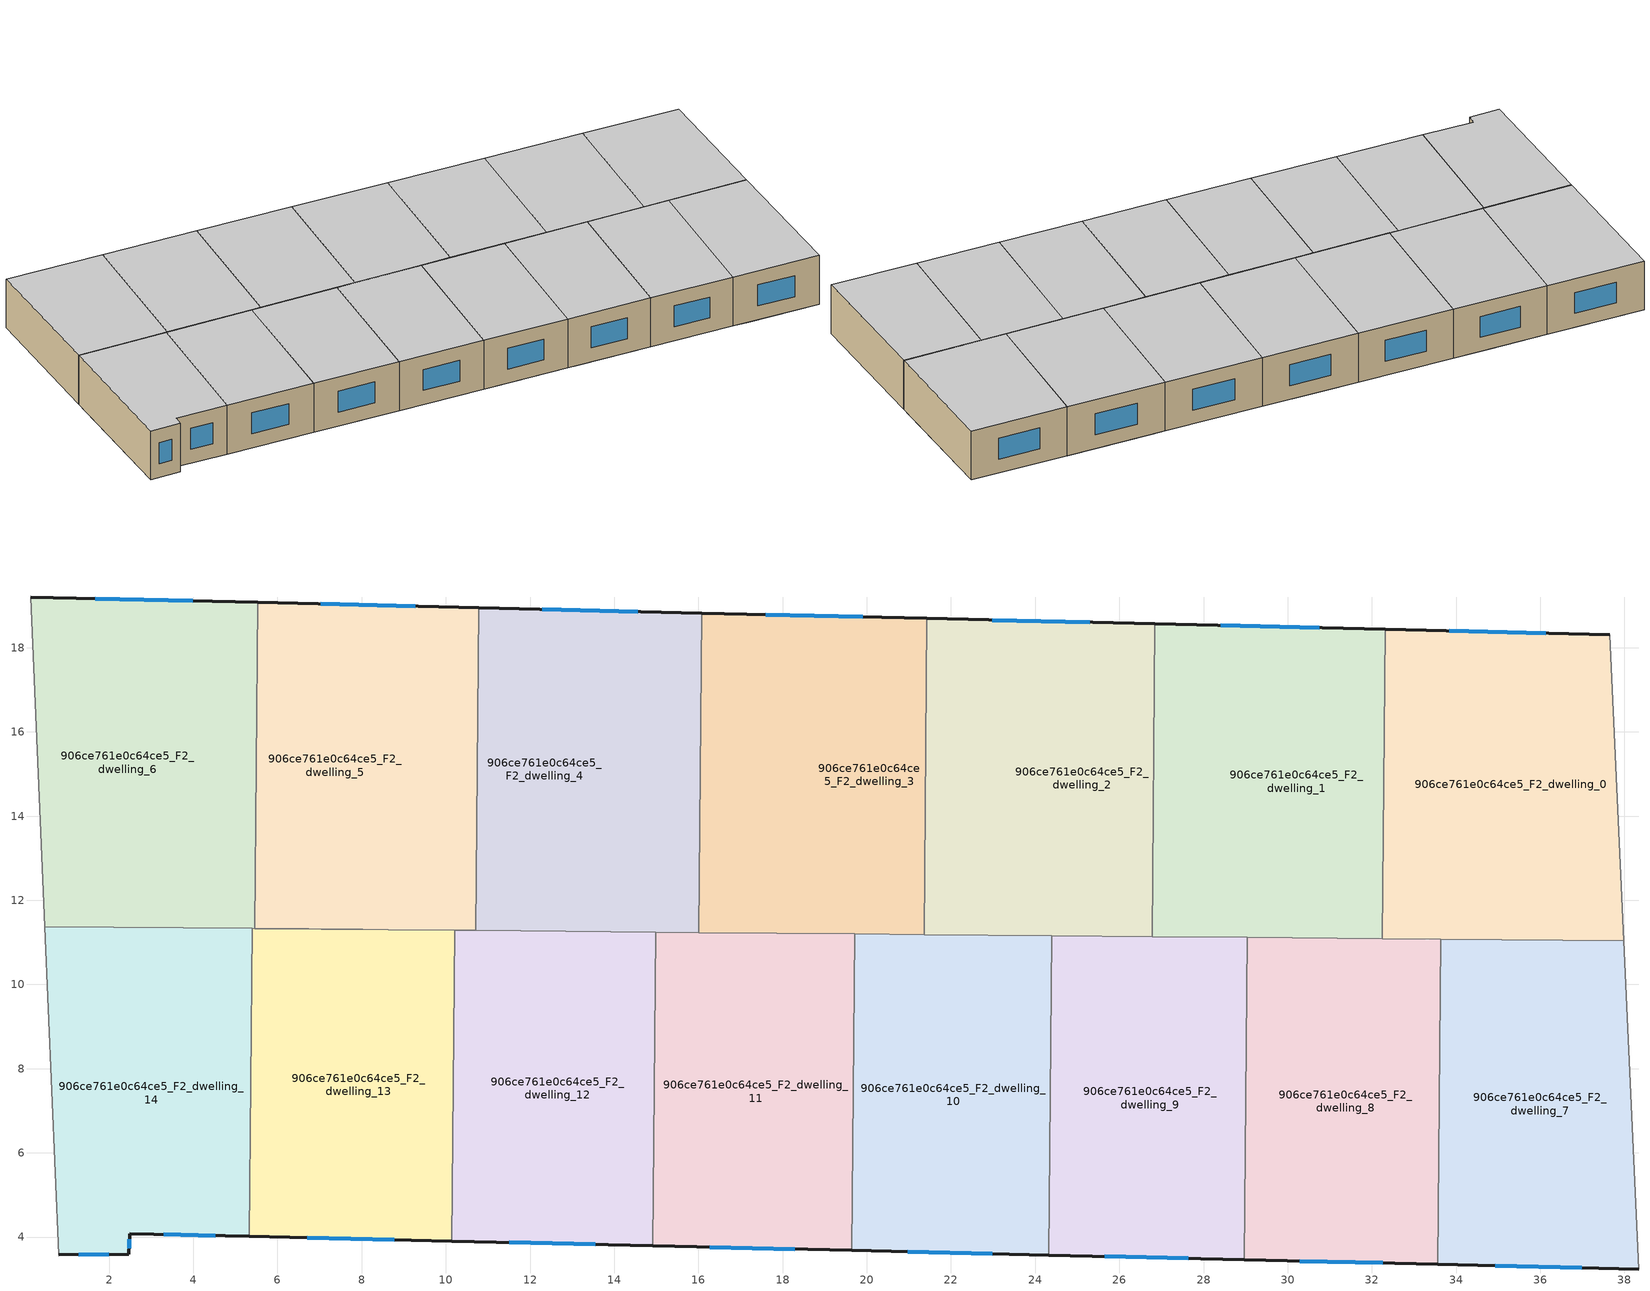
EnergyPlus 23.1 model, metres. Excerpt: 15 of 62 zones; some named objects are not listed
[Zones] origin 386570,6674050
906ce761e0c64ce5_F2_dwelling_0
 floor to 906ce761e0c64ce5_F1_dwelling_1 (EU_floor_Construction): 37.65,18.31 37.95,11.68 33.46,11.08 33.27,11.08 32.31,18.16 32.32,18.43 z6
 floor to 906ce761e0c64ce5_F1_dwelling_3 (EU_floor_Construction): 32.31,18.16 33.24,11.25 32.25,11.12 z6
 floor adiabatic (EU_floor_Construction): 37.95,11.68 37.98,11.04 33.46,11.08 z6
 floor to 906ce761e0c64ce5_F1_dwelling_2 (EU_floor_Construction): 33.24,11.25 33.27,11.08 32.25,11.09 32.25,11.12 z6
 wall outside (EU_wall_Construction): 37.65,18.31 32.32,18.43 z6:9
 wall adiabatic (EU_wall_Construction): 37.98,11.04 37.65,18.31 z6:9
 wall to 906ce761e0c64ce5_F2_dwelling_1 (EU_wall_Construction): 32.32,18.43 32.25,11.09 z6:9
 wall to 906ce761e0c64ce5_F2_dwelling_7 (EU_wall_Construction): 33.64,11.08 37.98,11.04 z6:9
 wall to 906ce761e0c64ce5_F2_dwelling_8 (EU_wall_Construction): 32.25,11.09 33.64,11.08 z6:9
 window (EU_Window_Construction): 36.13,18.34 33.84,18.4 z6.86:8.14
 ceiling to 906ce761e0c64ce5_F3_dwelling_0 (EU_floor_Construction): 37.98,11.04 37.65,18.31 32.32,18.43 32.25,11.09 z9
906ce761e0c64ce5_F2_dwelling_1
 floor to 906ce761e0c64ce5_F1_dwelling_3 (EU_floor_Construction): 32.28,18.44 32.31,18.16 32.25,11.12 32.04,11.09 28.58,11.12 27.58,18.55 z6
 floor to 906ce761e0c64ce5_F1_dwelling_5 (EU_floor_Construction): 27.58,18.55 28.54,11.36 26.86,11.14 26.78,11.14 26.84,18.57 z6
 floor to 906ce761e0c64ce5_F1_dwelling_4 (EU_floor_Construction): 28.54,11.36 28.58,11.12 26.86,11.14 z6
 wall outside (EU_wall_Construction): 32.32,18.43 26.84,18.57 z6:9
 wall to 906ce761e0c64ce5_F2_dwelling_2 (EU_wall_Construction): 26.84,18.57 26.78,11.14 z6:9
 wall to 906ce761e0c64ce5_F2_dwelling_8 (EU_wall_Construction): 29.03,11.12 32.25,11.09 z6:9
 wall to 906ce761e0c64ce5_F2_dwelling_9 (EU_wall_Construction): 26.78,11.14 29.03,11.12 z6:9
 window (EU_Window_Construction): 30.75,18.47 28.41,18.53 z6.86:8.14
 ceiling to 906ce761e0c64ce5_F3_dwelling_1 (EU_floor_Construction): 32.25,11.09 32.32,18.43 26.84,18.57 26.78,11.14 z9
906ce761e0c64ce5_F2_dwelling_10
 floor to 906ce761e0c64ce5_F1_dwelling_6 (EU_floor_Construction): 23.89,11.16 24.36,7.64 24.32,3.57 20.21,3.67 19.68,7.63 19.71,10.92 21.68,11.18 z6
 floor to 906ce761e0c64ce5_F1_dwelling_4 (EU_floor_Construction): 24.39,10.8 24.36,7.64 23.94,10.74 z6
 floor to 906ce761e0c64ce5_F1_dwelling_7 (EU_floor_Construction): 21.68,11.18 19.71,10.92 19.71,11.2 z6
 floor to 906ce761e0c64ce5_F1_dwelling_8 (EU_floor_Construction): 19.68,7.63 20.21,3.67 19.64,3.68 z6
 floor to 906ce761e0c64ce5_F1_dwelling_5 (EU_floor_Construction): 24.39,11.16 24.39,10.8 23.94,10.74 23.89,11.16 z6
 wall outside (EU_wall_Construction): 19.64,3.68 24.32,3.57 z6:9
 wall to 906ce761e0c64ce5_F2_dwelling_9 (EU_wall_Construction): 24.32,3.57 24.39,11.16 z6:9
 wall to 906ce761e0c64ce5_F2_dwelling_11 (EU_wall_Construction): 19.71,11.2 19.64,3.68 z6:9
 wall to 906ce761e0c64ce5_F2_dwelling_2 (EU_wall_Construction): 24.39,11.16 21.36,11.19 z6:9
 wall to 906ce761e0c64ce5_F2_dwelling_3 (EU_wall_Construction): 21.36,11.19 19.71,11.2 z6:9
 window (EU_Window_Construction): 20.98,3.65 22.99,3.6 z6.86:8.14
 ceiling to 906ce761e0c64ce5_F3_dwelling_10 (EU_floor_Construction): 24.32,3.57 24.39,11.16 19.71,11.2 19.64,3.68 z9
906ce761e0c64ce5_F2_dwelling_11
 floor to 906ce761e0c64ce5_F1_dwelling_8 (EU_floor_Construction): 19.19,11.21 19.68,7.63 19.64,3.68 15.51,3.78 14.95,7.93 14.98,11.03 16.5,11.23 z6
 floor to 906ce761e0c64ce5_F1_dwelling_10 (EU_floor_Construction): 14.95,7.93 15.51,3.78 14.91,3.79 z6
 floor to 906ce761e0c64ce5_F1_dwelling_6 (EU_floor_Construction): 19.71,10.92 19.68,7.63 19.24,10.85 z6
 floor to 906ce761e0c64ce5_F1_dwelling_9 (EU_floor_Construction): 16.5,11.23 14.98,11.03 14.98,11.24 z6
 floor to 906ce761e0c64ce5_F1_dwelling_7 (EU_floor_Construction): 19.71,11.2 19.71,10.92 19.24,10.85 19.19,11.21 z6
 wall outside (EU_wall_Construction): 14.91,3.79 19.64,3.68 z6:9
 wall to 906ce761e0c64ce5_F2_dwelling_12 (EU_wall_Construction): 14.98,11.24 14.91,3.79 z6:9
 wall to 906ce761e0c64ce5_F2_dwelling_3 (EU_wall_Construction): 19.71,11.2 16.01,11.23 z6:9
 wall to 906ce761e0c64ce5_F2_dwelling_4 (EU_wall_Construction): 16.01,11.23 14.98,11.24 z6:9
 window (EU_Window_Construction): 16.27,3.76 18.29,3.71 z6.86:8.14
 ceiling to 906ce761e0c64ce5_F3_dwelling_11 (EU_floor_Construction): 19.64,3.68 19.71,11.2 14.98,11.24 14.91,3.79 z9
906ce761e0c64ce5_F2_dwelling_12
 floor to 906ce761e0c64ce5_F1_dwelling_10 (EU_floor_Construction): 14.5,11.25 14.95,7.93 14.91,3.79 10.81,3.89 10.19,8.53 10.21,11.13 11.32,11.28 z6
 floor to 906ce761e0c64ce5_F1_dwelling_8 (EU_floor_Construction): 14.98,11.03 14.95,7.93 14.54,10.97 z6
 floor to 906ce761e0c64ce5_F1_dwelling_12 (EU_floor_Construction): 10.19,8.53 10.81,3.89 10.15,3.9 z6
 floor to 906ce761e0c64ce5_F1_dwelling_11 (EU_floor_Construction): 11.32,11.28 10.21,11.13 10.21,11.29 z6
 floor to 906ce761e0c64ce5_F1_dwelling_9 (EU_floor_Construction): 14.98,11.24 14.98,11.03 14.54,10.97 14.5,11.25 z6
 wall outside (EU_wall_Construction): 10.15,3.9 14.91,3.79 z6:9
 wall to 906ce761e0c64ce5_F2_dwelling_13 (EU_wall_Construction): 10.21,11.29 10.15,3.9 z6:9
 wall to 906ce761e0c64ce5_F2_dwelling_4 (EU_wall_Construction): 14.98,11.24 10.71,11.28 z6:9
 wall to 906ce761e0c64ce5_F2_dwelling_5 (EU_wall_Construction): 10.71,11.28 10.21,11.29 z6:9
 window (EU_Window_Construction): 11.51,3.87 13.55,3.82 z6.86:8.14
 ceiling to 906ce761e0c64ce5_F3_dwelling_12 (EU_floor_Construction): 14.91,3.79 14.98,11.24 10.21,11.29 10.15,3.9 z9
906ce761e0c64ce5_F2_dwelling_13
 floor to 906ce761e0c64ce5_F1_dwelling_12 (EU_floor_Construction): 9.81,11.29 10.19,8.53 10.15,3.9 6.11,4 5.38,9.45 5.4,11.22 6.14,11.32 z6
 floor to 906ce761e0c64ce5_F1_dwelling_13 (EU_floor_Construction): 6.14,11.32 5.4,11.22 5.4,11.33 z6
 floor to 906ce761e0c64ce5_F1_dwelling_14 (EU_floor_Construction): 5.38,9.45 6.11,4 5.33,4.02 z6
 floor to 906ce761e0c64ce5_F1_dwelling_11 (EU_floor_Construction): 10.21,11.29 10.21,11.13 9.84,11.08 9.81,11.29 z6
 floor adiabatic (EU_floor_Construction): 10.21,11.13 10.19,8.53 9.84,11.08 z6
 wall outside (EU_wall_Construction): 5.33,4.02 10.15,3.9 z6:9
 wall to 906ce761e0c64ce5_F2_dwelling_14 (EU_wall_Construction): 5.4,11.33 5.33,4.02 z6:9
 wall to 906ce761e0c64ce5_F2_dwelling_5 (EU_wall_Construction): 10.21,11.29 5.46,11.33 z6:9
 wall to 906ce761e0c64ce5_F2_dwelling_6 (EU_wall_Construction): 5.46,11.33 5.4,11.33 z6:9
 window (EU_Window_Construction): 6.71,3.98 8.77,3.94 z6.86:8.14
 ceiling to 906ce761e0c64ce5_F3_dwelling_13 (EU_floor_Construction): 10.15,3.9 10.21,11.29 5.4,11.33 5.33,4.02 z9
906ce761e0c64ce5_F2_dwelling_14
 floor to 906ce761e0c64ce5_F1_dwelling_14 (EU_floor_Construction): 5.14,11.26 5.38,9.45 5.33,4.02 2.49,4.08 2.47,3.59 0.8,3.58 0.5,10.64 z6
 floor to 906ce761e0c64ce5_F1_dwelling_15 (EU_floor_Construction): 5.13,11.33 5.14,11.26 0.5,10.64 0.47,11.38 z6
 floor to 906ce761e0c64ce5_F1_dwelling_13 (EU_floor_Construction): 5.4,11.33 5.4,11.22 5.15,11.19 5.13,11.33 z6
 floor adiabatic (EU_floor_Construction): 5.4,11.22 5.38,9.45 5.15,11.19 z6
 wall outside (EU_wall_Construction): 0.8,3.58 2.47,3.59 2.49,4.08 5.33,4.02 z6:9
 wall adiabatic (EU_wall_Construction): 0.47,11.38 0.8,3.58 z6:9
 wall to 906ce761e0c64ce5_F2_dwelling_6 (EU_wall_Construction): 5.4,11.33 0.47,11.38 z6:9
 window (EU_Window_Construction): 3.3,4.06 4.52,4.04 / 2.48,3.73 2.48,3.94 / 1.28,3.58 1.99,3.59 z6.86:8.14
 ceiling to 906ce761e0c64ce5_F3_dwelling_14 (EU_floor_Construction): 5.33,4.02 5.4,11.33 0.47,11.38 0.8,3.58 2.47,3.59 2.49,4.08 z9
906ce761e0c64ce5_F2_dwelling_2
 floor to 906ce761e0c64ce5_F1_dwelling_5 (EU_floor_Construction): 26.84,18.57 26.78,11.14 23.89,11.16 22.87,18.66 z6
 floor to 906ce761e0c64ce5_F1_dwelling_7 (EU_floor_Construction): 22.87,18.66 23.84,11.47 21.68,11.18 21.36,11.19 21.43,18.7 z6
 floor to 906ce761e0c64ce5_F1_dwelling_6 (EU_floor_Construction): 23.84,11.47 23.89,11.16 21.68,11.18 z6
 wall outside (EU_wall_Construction): 26.84,18.57 21.43,18.7 z6:9
 wall to 906ce761e0c64ce5_F2_dwelling_3 (EU_wall_Construction): 21.43,18.7 21.36,11.19 z6:9
 wall to 906ce761e0c64ce5_F2_dwelling_9 (EU_wall_Construction): 24.39,11.16 26.78,11.14 z6:9
 window (EU_Window_Construction): 25.3,18.6 22.98,18.66 z6.86:8.14
 ceiling to 906ce761e0c64ce5_F3_dwelling_2 (EU_floor_Construction): 26.78,11.14 26.84,18.57 21.43,18.7 21.36,11.19 z9
906ce761e0c64ce5_F2_dwelling_3
 floor to 906ce761e0c64ce5_F1_dwelling_7 (EU_floor_Construction): 21.43,18.7 21.36,11.19 19.19,11.21 18.17,18.77 z6
 floor to 906ce761e0c64ce5_F1_dwelling_9 (EU_floor_Construction): 18.17,18.77 19.14,11.59 16.5,11.23 16.01,11.24 16.08,18.82 z6
 floor to 906ce761e0c64ce5_F1_dwelling_8 (EU_floor_Construction): 19.14,11.59 19.19,11.21 16.5,11.23 z6
 wall outside (EU_wall_Construction): 21.43,18.7 16.08,18.82 z6:9
 wall to 906ce761e0c64ce5_F2_dwelling_4 (EU_wall_Construction): 16.08,18.82 16.01,11.24 z6:9
 window (EU_Window_Construction): 19.9,18.73 17.6,18.79 z6.86:8.14
 ceiling to 906ce761e0c64ce5_F3_dwelling_3 (EU_floor_Construction): 21.36,11.19 21.43,18.7 16.08,18.82 16.01,11.24 z9
906ce761e0c64ce5_F2_dwelling_4
 floor to 906ce761e0c64ce5_F1_dwelling_11 (EU_floor_Construction): 13.47,18.89 14.44,11.7 11.32,11.28 10.71,11.28 10.78,18.95 z6
 floor to 906ce761e0c64ce5_F1_dwelling_10 (EU_floor_Construction): 14.44,11.7 14.5,11.25 11.32,11.28 z6
 floor to 906ce761e0c64ce5_F1_dwelling_9 (EU_floor_Construction): 16.08,18.82 16.01,11.24 14.5,11.25 13.47,18.89 z6
 wall outside (EU_wall_Construction): 16.08,18.82 10.78,18.95 z6:9
 wall to 906ce761e0c64ce5_F2_dwelling_5 (EU_wall_Construction): 10.78,18.95 10.71,11.28 z6:9
 window (EU_Window_Construction): 14.56,18.86 12.29,18.91 z6.86:8.14
 ceiling to 906ce761e0c64ce5_F3_dwelling_4 (EU_floor_Construction): 16.01,11.24 16.08,18.82 10.78,18.95 10.71,11.28 z9
906ce761e0c64ce5_F2_dwelling_5
 floor to 906ce761e0c64ce5_F1_dwelling_13 (EU_floor_Construction): 8.78,19 9.74,11.81 6.14,11.32 5.46,11.33 5.53,19.08 z6
 floor to 906ce761e0c64ce5_F1_dwelling_12 (EU_floor_Construction): 9.74,11.81 9.81,11.29 6.14,11.32 z6
 floor to 906ce761e0c64ce5_F1_dwelling_11 (EU_floor_Construction): 10.78,18.95 10.71,11.28 9.81,11.29 8.78,19 z6
 wall outside (EU_wall_Construction): 10.78,18.95 5.53,19.08 z6:9
 wall to 906ce761e0c64ce5_F2_dwelling_6 (EU_wall_Construction): 5.53,19.08 5.46,11.33 z6:9
 window (EU_Window_Construction): 9.28,18.99 7.03,19.04 z6.86:8.14
 ceiling to 906ce761e0c64ce5_F3_dwelling_5 (EU_floor_Construction): 10.71,11.28 10.78,18.95 5.53,19.08 5.46,11.33 z9
906ce761e0c64ce5_F2_dwelling_6
 floor to 906ce761e0c64ce5_F1_dwelling_15 (EU_floor_Construction): 4.08,19.11 5.13,11.33 0.47,11.38 0.13,19.21 z6
 floor to 906ce761e0c64ce5_F1_dwelling_13 (EU_floor_Construction): 5.53,19.08 5.46,11.33 5.13,11.33 4.08,19.11 z6
 wall outside (EU_wall_Construction): 5.53,19.08 0.13,19.21 z6:9
 wall adiabatic (EU_wall_Construction): 0.13,19.21 0.47,11.38 / 5.46,11.33 8.02,11.31 / 5.46,11.33 8.02,11.31 z6:9
 window (EU_Window_Construction): 3.99,19.11 1.68,19.17 z6.86:8.14
 ceiling to 906ce761e0c64ce5_F3_dwelling_6 (EU_floor_Construction): 5.46,11.33 5.53,19.08 0.13,19.21 0.47,11.38 z9
906ce761e0c64ce5_F2_dwelling_7
 floor to 906ce761e0c64ce5_F1_dwelling_0 (EU_floor_Construction): 37.98,11.04 38.34,3.24 34.31,3.34 33.61,8.52 33.64,11.08 z6
 floor to 906ce761e0c64ce5_F1_dwelling_2 (EU_floor_Construction): 33.61,8.52 34.31,3.34 33.57,3.35 z6
 wall outside (EU_wall_Construction): 33.57,3.35 38.34,3.24 z6:9
 wall adiabatic (EU_wall_Construction): 38.34,3.24 37.98,11.04 z6:9
 wall to 906ce761e0c64ce5_F2_dwelling_8 (EU_wall_Construction): 33.64,11.08 33.57,3.35 z6:9
 window (EU_Window_Construction): 34.93,3.32 36.98,3.27 z6.86:8.14
 ceiling to 906ce761e0c64ce5_F3_dwelling_7 (EU_floor_Construction): 38.34,3.24 37.98,11.04 33.64,11.08 33.57,3.35 z9
906ce761e0c64ce5_F2_dwelling_8
 floor to 906ce761e0c64ce5_F1_dwelling_2 (EU_floor_Construction): 33.27,11.08 33.61,8.52 33.57,3.35 29.61,3.45 29.01,7.94 29.03,10.68 32.04,11.09 z6
 floor to 906ce761e0c64ce5_F1_dwelling_3 (EU_floor_Construction): 32.04,11.09 29.03,10.68 29.03,11.12 z6
 floor to 906ce761e0c64ce5_F1_dwelling_4 (EU_floor_Construction): 29.01,7.94 29.61,3.45 28.97,3.46 z6
 floor to 906ce761e0c64ce5_F1_dwelling_0 (EU_floor_Construction): 33.64,11.08 33.61,8.52 33.27,11.05 33.46,11.08 z6
 wall outside (EU_wall_Construction): 28.97,3.46 33.57,3.35 z6:9
 wall to 906ce761e0c64ce5_F2_dwelling_9 (EU_wall_Construction): 29.03,11.12 28.97,3.46 z6:9
 window (EU_Window_Construction): 30.28,3.43 32.25,3.38 z6.86:8.14
 ceiling to 906ce761e0c64ce5_F3_dwelling_8 (EU_floor_Construction): 33.57,3.35 33.64,11.08 29.03,11.12 28.97,3.46 z9
906ce761e0c64ce5_F2_dwelling_9
 floor to 906ce761e0c64ce5_F1_dwelling_4 (EU_floor_Construction): 28.58,11.12 29.01,7.94 28.97,3.46 24.91,3.56 24.36,7.64 24.39,10.8 26.86,11.14 z6
 floor to 906ce761e0c64ce5_F1_dwelling_6 (EU_floor_Construction): 24.36,7.64 24.91,3.56 24.32,3.57 z6
 floor to 906ce761e0c64ce5_F1_dwelling_2 (EU_floor_Construction): 29.03,10.68 29.01,7.94 28.64,10.63 z6
 floor to 906ce761e0c64ce5_F1_dwelling_5 (EU_floor_Construction): 26.86,11.14 24.39,10.8 24.39,11.16 z6
 floor to 906ce761e0c64ce5_F1_dwelling_3 (EU_floor_Construction): 29.03,11.12 29.03,10.68 28.64,10.63 28.58,11.12 z6
 wall outside (EU_wall_Construction): 24.32,3.57 28.97,3.46 z6:9
 window (EU_Window_Construction): 25.65,3.54 27.64,3.49 z6.86:8.14
 ceiling to 906ce761e0c64ce5_F3_dwelling_9 (EU_floor_Construction): 28.97,3.46 29.03,11.12 24.39,11.16 24.32,3.57 z9
[Building]
EU S2 Campaign: North Axis=0; Terrain=City; Solar Distribution=FullExterior
[Site:Location]
Helsinki-Vantaa.AP: Latitude=60.317; Longitude=24.963; Time Zone=2; Elevation=54.6
[SizingPeriod:WeatherFileDays]
AnnualSizingPeriod: Begin Month=1; Begin Day of Month=1; End Month=12; End Day of Month=31; Day of Week for Start Day=Monday; Use Weather File Daylight Saving Period=No; Use Weather File Rain and Snow Indicators=No
[MATERIAL]
EU_InternalMass_Material: Roughness=MediumRough; Thickness=0.1; Conductivity=1; Density=1800; Specific Heat=900; Thermal Absorptance=0.9; Solar Absorptance=0.7; Visible Absorptance=0.7
[MATERIAL:NOMASS] Roughness=MediumRough; Thermal Absorptance=0.9; Solar Absorptance=0.7; Visible Absorptance=0.7
Name | Thermal Resistance
EU_wall_NoMass | 1.10183
EU_floor_NoMass | 1.70606
[WINDOWMATERIAL:SIMPLEGLAZINGSYSTEM]
EU_Window_SimpleGlazing: UFactor=3.11035; Solar Heat Gain Coefficient=0.8; Visible Transmittance=0.8
[CONSTRUCTION]
EU_wall_Construction: EU_wall_NoMass
EU_floor_Construction: EU_floor_NoMass
EU_Window_Construction: EU_Window_SimpleGlazing
EU_InternalMass_Construction: EU_InternalMass_Material
[ZONE] Type=1; Multiplier=1; Ceiling Height=autocalculate; Floor Area=autocalculate; Part of Total Floor Area=Yes
Name | Volume
906ce761e0c64ce5_F2_dwelling_0 | 121.307
906ce761e0c64ce5_F2_dwelling_1 | 121.321
906ce761e0c64ce5_F2_dwelling_10 | 106.141
906ce761e0c64ce5_F2_dwelling_11 | 106.164
906ce761e0c64ce5_F2_dwelling_12; 906ce761e0c64ce5_F2_dwelling_8 | 106.159
906ce761e0c64ce5_F2_dwelling_13 | 106.146
906ce761e0c64ce5_F2_dwelling_14 | 106.156
906ce761e0c64ce5_F2_dwelling_2 | 121.318
906ce761e0c64ce5_F2_dwelling_3 | 121.285
906ce761e0c64ce5_F2_dwelling_4 | 121.304
906ce761e0c64ce5_F2_dwelling_5 | 121.31
906ce761e0c64ce5_F2_dwelling_6 | 121.305
906ce761e0c64ce5_F2_dwelling_7 | 106.15
906ce761e0c64ce5_F2_dwelling_9 | 106.17
[INTERNALMASS] Construction=EU_InternalMass_Construction
Name | Zone or ZoneList | Surface Area
906ce761e0c64ce5_F2_dwelling_0_EU_InternalMass | 906ce761e0c64ce5_F2_dwelling_0 | 40.4359
906ce761e0c64ce5_F2_dwelling_1_EU_InternalMass | 906ce761e0c64ce5_F2_dwelling_1 | 40.4406
906ce761e0c64ce5_F2_dwelling_2_EU_InternalMass | 906ce761e0c64ce5_F2_dwelling_2 | 40.4394
906ce761e0c64ce5_F2_dwelling_3_EU_InternalMass | 906ce761e0c64ce5_F2_dwelling_3 | 40.4282
906ce761e0c64ce5_F2_dwelling_4_EU_InternalMass | 906ce761e0c64ce5_F2_dwelling_4 | 40.4344
906ce761e0c64ce5_F2_dwelling_5_EU_InternalMass | 906ce761e0c64ce5_F2_dwelling_5 | 40.437
906ce761e0c64ce5_F2_dwelling_6_EU_InternalMass | 906ce761e0c64ce5_F2_dwelling_6 | 40.4376
906ce761e0c64ce5_F2_dwelling_7_EU_InternalMass | 906ce761e0c64ce5_F2_dwelling_7 | 35.3833
906ce761e0c64ce5_F2_dwelling_8_EU_InternalMass | 906ce761e0c64ce5_F2_dwelling_8 | 35.3861
906ce761e0c64ce5_F2_dwelling_9_EU_InternalMass | 906ce761e0c64ce5_F2_dwelling_9 | 35.3903
906ce761e0c64ce5_F2_dwelling_10_EU_InternalMass | 906ce761e0c64ce5_F2_dwelling_10 | 35.3806
906ce761e0c64ce5_F2_dwelling_11_EU_InternalMass | 906ce761e0c64ce5_F2_dwelling_11 | 35.3878
906ce761e0c64ce5_F2_dwelling_12_EU_InternalMass | 906ce761e0c64ce5_F2_dwelling_12 | 35.3867
906ce761e0c64ce5_F2_dwelling_13_EU_InternalMass | 906ce761e0c64ce5_F2_dwelling_13 | 35.3821
906ce761e0c64ce5_F2_dwelling_14_EU_InternalMass | 906ce761e0c64ce5_F2_dwelling_14 | 35.3858
[OTHEREQUIPMENT] Fuel Type=Electricity; Design Level Calculation Method=Watts/Area; Power per Zone Floor Area=1; Fraction Latent=0; Fraction Radiant=0; Fraction Lost=0; Carbon Dioxide Generation Rate=0; EndUse Subcategory=EU_Step8_InternalGains
Name | Zone or ZoneList or Space or SpaceList | Schedule
EU_Step8_InternalGain_906ce761e0c64ce5_F2_dwelling_0_f000 | 906ce761e0c64ce5_F2_dwelling_0 | EU_Step8_GainSchedule_906ce761e0c64ce5_F2_dwelling_0_f000
EU_Step8_InternalGain_906ce761e0c64ce5_F2_dwelling_1_f000 | 906ce761e0c64ce5_F2_dwelling_1 | EU_Step8_GainSchedule_906ce761e0c64ce5_F2_dwelling_1_f000
EU_Step8_InternalGain_906ce761e0c64ce5_F2_dwelling_2_f000 | 906ce761e0c64ce5_F2_dwelling_2 | EU_Step8_GainSchedule_906ce761e0c64ce5_F2_dwelling_2_f000
EU_Step8_InternalGain_906ce761e0c64ce5_F2_dwelling_3_f000 | 906ce761e0c64ce5_F2_dwelling_3 | EU_Step8_GainSchedule_906ce761e0c64ce5_F2_dwelling_3_f000
EU_Step8_InternalGain_906ce761e0c64ce5_F2_dwelling_4_f000 | 906ce761e0c64ce5_F2_dwelling_4 | EU_Step8_GainSchedule_906ce761e0c64ce5_F2_dwelling_4_f000
EU_Step8_InternalGain_906ce761e0c64ce5_F2_dwelling_5_f000 | 906ce761e0c64ce5_F2_dwelling_5 | EU_Step8_GainSchedule_906ce761e0c64ce5_F2_dwelling_5_f000
EU_Step8_InternalGain_906ce761e0c64ce5_F2_dwelling_6_f000 | 906ce761e0c64ce5_F2_dwelling_6 | EU_Step8_GainSchedule_906ce761e0c64ce5_F2_dwelling_6_f000
EU_Step8_InternalGain_906ce761e0c64ce5_F2_dwelling_7_f000 | 906ce761e0c64ce5_F2_dwelling_7 | EU_Step8_GainSchedule_906ce761e0c64ce5_F2_dwelling_7_f000
EU_Step8_InternalGain_906ce761e0c64ce5_F2_dwelling_8_f000 | 906ce761e0c64ce5_F2_dwelling_8 | EU_Step8_GainSchedule_906ce761e0c64ce5_F2_dwelling_8_f000
EU_Step8_InternalGain_906ce761e0c64ce5_F2_dwelling_9_f000 | 906ce761e0c64ce5_F2_dwelling_9 | EU_Step8_GainSchedule_906ce761e0c64ce5_F2_dwelling_9_f000
EU_Step8_InternalGain_906ce761e0c64ce5_F2_dwelling_10_f000 | 906ce761e0c64ce5_F2_dwelling_10 | EU_Step8_GainSchedule_906ce761e0c64ce5_F2_dwelling_10_f000
EU_Step8_InternalGain_906ce761e0c64ce5_F2_dwelling_11_f000 | 906ce761e0c64ce5_F2_dwelling_11 | EU_Step8_GainSchedule_906ce761e0c64ce5_F2_dwelling_11_f000
EU_Step8_InternalGain_906ce761e0c64ce5_F2_dwelling_12_f000 | 906ce761e0c64ce5_F2_dwelling_12 | EU_Step8_GainSchedule_906ce761e0c64ce5_F2_dwelling_12_f000
EU_Step8_InternalGain_906ce761e0c64ce5_F2_dwelling_13_f000 | 906ce761e0c64ce5_F2_dwelling_13 | EU_Step8_GainSchedule_906ce761e0c64ce5_F2_dwelling_13_f000
EU_Step8_InternalGain_906ce761e0c64ce5_F2_dwelling_14_f000 | 906ce761e0c64ce5_F2_dwelling_14 | EU_Step8_GainSchedule_906ce761e0c64ce5_F2_dwelling_14_f000
[ZONEVENTILATION:DESIGNFLOWRATE] Schedule=EU_AlwaysOn; Design Flow Rate Calculation Method=AirChanges/Hour; Air Changes per Hour=0.756316; Ventilation Type=Natural; Fan Pressure Rise=0; Fan Total Efficiency=1; Constant Term Coefficient=1; Temperature Term Coefficient=0; Velocity Term Coefficient=0; Velocity Squared Term Coefficient=0; Minimum Indoor Temperature=-100; Maximum Indoor Temperature=100; Delta Temperature=-100; Minimum Outdoor Temperature=-100; Maximum Outdoor Temperature=100; Maximum Wind Speed=40
Name | Zone or ZoneList or Space or SpaceList
EU_ConstantAir_906ce761e0c64ce5_F2_dwelling_0 | 906ce761e0c64ce5_F2_dwelling_0
EU_ConstantAir_906ce761e0c64ce5_F2_dwelling_1 | 906ce761e0c64ce5_F2_dwelling_1
EU_ConstantAir_906ce761e0c64ce5_F2_dwelling_2 | 906ce761e0c64ce5_F2_dwelling_2
EU_ConstantAir_906ce761e0c64ce5_F2_dwelling_3 | 906ce761e0c64ce5_F2_dwelling_3
EU_ConstantAir_906ce761e0c64ce5_F2_dwelling_4 | 906ce761e0c64ce5_F2_dwelling_4
EU_ConstantAir_906ce761e0c64ce5_F2_dwelling_5 | 906ce761e0c64ce5_F2_dwelling_5
EU_ConstantAir_906ce761e0c64ce5_F2_dwelling_6 | 906ce761e0c64ce5_F2_dwelling_6
EU_ConstantAir_906ce761e0c64ce5_F2_dwelling_7 | 906ce761e0c64ce5_F2_dwelling_7
EU_ConstantAir_906ce761e0c64ce5_F2_dwelling_8 | 906ce761e0c64ce5_F2_dwelling_8
EU_ConstantAir_906ce761e0c64ce5_F2_dwelling_9 | 906ce761e0c64ce5_F2_dwelling_9
EU_ConstantAir_906ce761e0c64ce5_F2_dwelling_10 | 906ce761e0c64ce5_F2_dwelling_10
EU_ConstantAir_906ce761e0c64ce5_F2_dwelling_11 | 906ce761e0c64ce5_F2_dwelling_11
EU_ConstantAir_906ce761e0c64ce5_F2_dwelling_12 | 906ce761e0c64ce5_F2_dwelling_12
EU_ConstantAir_906ce761e0c64ce5_F2_dwelling_13 | 906ce761e0c64ce5_F2_dwelling_13
EU_ConstantAir_906ce761e0c64ce5_F2_dwelling_14 | 906ce761e0c64ce5_F2_dwelling_14
[HVACTEMPLATE:ZONE:IDEALLOADSAIRSYSTEM] System Availability Schedule=EU_AlwaysOn; Maximum Heating Supply Air Temperature=50; Minimum Cooling Supply Air Temperature=13; Maximum Heating Supply Air Humidity Ratio=0.0156; Minimum Cooling Supply Air Humidity Ratio=0.0077; Heating Limit=NoLimit; Cooling Limit=NoLimit; Heating Availability Schedule=EU_AlwaysOn; Cooling Availability Schedule=EU_CoolingOff; Dehumidification Control Type=ConstantSensibleHeatRatio; Cooling Sensible Heat Ratio=0.7; Dehumidification Setpoint=60; Humidification Control Type=None; Humidification Setpoint=30; Outdoor Air Method=None; Outdoor Air Flow Rate per Person=0.00944; Outdoor Air Flow Rate per Zone Floor Area=0; Outdoor Air Flow Rate per Zone=0; Demand Controlled Ventilation Type=None; Outdoor Air Economizer Type=NoEconomizer; Heat Recovery Type=None; Sensible Heat Recovery Effectiveness=0.7; Latent Heat Recovery Effectiveness=0.65
Name | Template Thermostat
906ce761e0c64ce5_F2_dwelling_0 | EU_HeatOnly_906ce761e0c64ce5_F2_dwelling_0
906ce761e0c64ce5_F2_dwelling_1 | EU_HeatOnly_906ce761e0c64ce5_F2_dwelling_1
906ce761e0c64ce5_F2_dwelling_2 | EU_HeatOnly_906ce761e0c64ce5_F2_dwelling_2
906ce761e0c64ce5_F2_dwelling_3 | EU_HeatOnly_906ce761e0c64ce5_F2_dwelling_3
906ce761e0c64ce5_F2_dwelling_4 | EU_HeatOnly_906ce761e0c64ce5_F2_dwelling_4
906ce761e0c64ce5_F2_dwelling_5 | EU_HeatOnly_906ce761e0c64ce5_F2_dwelling_5
906ce761e0c64ce5_F2_dwelling_6 | EU_HeatOnly_906ce761e0c64ce5_F2_dwelling_6
906ce761e0c64ce5_F2_dwelling_7 | EU_HeatOnly_906ce761e0c64ce5_F2_dwelling_7
906ce761e0c64ce5_F2_dwelling_8 | EU_HeatOnly_906ce761e0c64ce5_F2_dwelling_8
906ce761e0c64ce5_F2_dwelling_9 | EU_HeatOnly_906ce761e0c64ce5_F2_dwelling_9
906ce761e0c64ce5_F2_dwelling_10 | EU_HeatOnly_906ce761e0c64ce5_F2_dwelling_10
906ce761e0c64ce5_F2_dwelling_11 | EU_HeatOnly_906ce761e0c64ce5_F2_dwelling_11
906ce761e0c64ce5_F2_dwelling_12 | EU_HeatOnly_906ce761e0c64ce5_F2_dwelling_12
906ce761e0c64ce5_F2_dwelling_13 | EU_HeatOnly_906ce761e0c64ce5_F2_dwelling_13
906ce761e0c64ce5_F2_dwelling_14 | EU_HeatOnly_906ce761e0c64ce5_F2_dwelling_14
[SIZING:ZONE] Zone Cooling Design Supply Air Temperature Input Method=SupplyAirTemperature; Zone Cooling Design Supply Air Temperature=13; Zone Heating Design Supply Air Temperature Input Method=SupplyAirTemperature; Zone Heating Design Supply Air Temperature=50; Zone Cooling Design Supply Air Humidity Ratio=0.008; Zone Heating Design Supply Air Humidity Ratio=0.008; Cooling Design Air Flow Method=DesignDay; Cooling Design Air Flow Rate=0; Cooling Minimum Air Flow per Zone Floor Area=0.000762; Cooling Minimum Air Flow=0; Cooling Minimum Air Flow Fraction=0.2; Heating Design Air Flow Method=DesignDay; Heating Design Air Flow Rate=0; Heating Maximum Air Flow per Zone Floor Area=0.002032; Heating Maximum Air Flow=0.141576; Heating Maximum Air Flow Fraction=0.3; Account for Dedicated Outdoor Air System=No; Dedicated Outdoor Air System Control Strategy=NeutralSupplyAir; Dedicated Outdoor Air Low Setpoint Temperature for Design=autosize; Dedicated Outdoor Air High Setpoint Temperature for Design=autosize; Zone Load Sizing Method=Sensible Load Only No Latent Load; Zone Latent Cooling Design Supply Air Humidity Ratio Input Method=HumidityRatioDifference; Zone Cooling Design Supply Air Humidity Ratio Difference=0.005; Zone Latent Heating Design Supply Air Humidity Ratio Input Method=HumidityRatioDifference; Zone Humidification Design Supply Air Humidity Ratio Difference=0.005
906ce761e0c64ce5_F2_dwelling_0; 906ce761e0c64ce5_F2_dwelling_1; 906ce761e0c64ce5_F2_dwelling_2; 906ce761e0c64ce5_F2_dwelling_3; 906ce761e0c64ce5_F2_dwelling_4; 906ce761e0c64ce5_F2_dwelling_5; 906ce761e0c64ce5_F2_dwelling_6; 906ce761e0c64ce5_F2_dwelling_7; 906ce761e0c64ce5_F2_dwelling_8; 906ce761e0c64ce5_F2_dwelling_9; 906ce761e0c64ce5_F2_dwelling_10; 906ce761e0c64ce5_F2_dwelling_11; 906ce761e0c64ce5_F2_dwelling_12; 906ce761e0c64ce5_F2_dwelling_13; 906ce761e0c64ce5_F2_dwelling_14
[SCHEDULE:CONSTANT]
Name | Hourly Value
EU_AlwaysOn | 1
EU_CoolingOff | 0
[SCHEDULE:FILE] Column Number=1; Rows to Skip at Top=0; Number of Hours of Data=8760; Column Separator=Comma; Interpolate to Timestep=No; Minutes per Item=60; Adjust Schedule for Daylight Savings=Yes
Name | File
EU_Step8_GainSchedule_906ce761e0c64ce5_F2_dwelling_0_f000 | ../../schedules/906ce761e0c64ce5/906ce761e0c64ce5_F2_dwelling_0_f000_gain.csv
EU_Step8_GainSchedule_906ce761e0c64ce5_F2_dwelling_1_f000 | ../../schedules/906ce761e0c64ce5/906ce761e0c64ce5_F2_dwelling_1_f000_gain.csv
EU_Step8_GainSchedule_906ce761e0c64ce5_F2_dwelling_2_f000 | ../../schedules/906ce761e0c64ce5/906ce761e0c64ce5_F2_dwelling_2_f000_gain.csv
EU_Step8_GainSchedule_906ce761e0c64ce5_F2_dwelling_3_f000 | ../../schedules/906ce761e0c64ce5/906ce761e0c64ce5_F2_dwelling_3_f000_gain.csv
EU_Step8_GainSchedule_906ce761e0c64ce5_F2_dwelling_4_f000 | ../../schedules/906ce761e0c64ce5/906ce761e0c64ce5_F2_dwelling_4_f000_gain.csv
EU_Step8_GainSchedule_906ce761e0c64ce5_F2_dwelling_5_f000 | ../../schedules/906ce761e0c64ce5/906ce761e0c64ce5_F2_dwelling_5_f000_gain.csv
EU_Step8_GainSchedule_906ce761e0c64ce5_F2_dwelling_6_f000 | ../../schedules/906ce761e0c64ce5/906ce761e0c64ce5_F2_dwelling_6_f000_gain.csv
EU_Step8_GainSchedule_906ce761e0c64ce5_F2_dwelling_7_f000 | ../../schedules/906ce761e0c64ce5/906ce761e0c64ce5_F2_dwelling_7_f000_gain.csv
EU_Step8_GainSchedule_906ce761e0c64ce5_F2_dwelling_8_f000 | ../../schedules/906ce761e0c64ce5/906ce761e0c64ce5_F2_dwelling_8_f000_gain.csv
EU_Step8_GainSchedule_906ce761e0c64ce5_F2_dwelling_9_f000 | ../../schedules/906ce761e0c64ce5/906ce761e0c64ce5_F2_dwelling_9_f000_gain.csv
EU_Step8_GainSchedule_906ce761e0c64ce5_F2_dwelling_10_f000 | ../../schedules/906ce761e0c64ce5/906ce761e0c64ce5_F2_dwelling_10_f000_gain.csv
EU_Step8_GainSchedule_906ce761e0c64ce5_F2_dwelling_11_f000 | ../../schedules/906ce761e0c64ce5/906ce761e0c64ce5_F2_dwelling_11_f000_gain.csv
EU_Step8_GainSchedule_906ce761e0c64ce5_F2_dwelling_12_f000 | ../../schedules/906ce761e0c64ce5/906ce761e0c64ce5_F2_dwelling_12_f000_gain.csv
EU_Step8_GainSchedule_906ce761e0c64ce5_F2_dwelling_13_f000 | ../../schedules/906ce761e0c64ce5/906ce761e0c64ce5_F2_dwelling_13_f000_gain.csv
EU_Step8_GainSchedule_906ce761e0c64ce5_F2_dwelling_14_f000 | ../../schedules/906ce761e0c64ce5/906ce761e0c64ce5_F2_dwelling_14_f000_gain.csv
